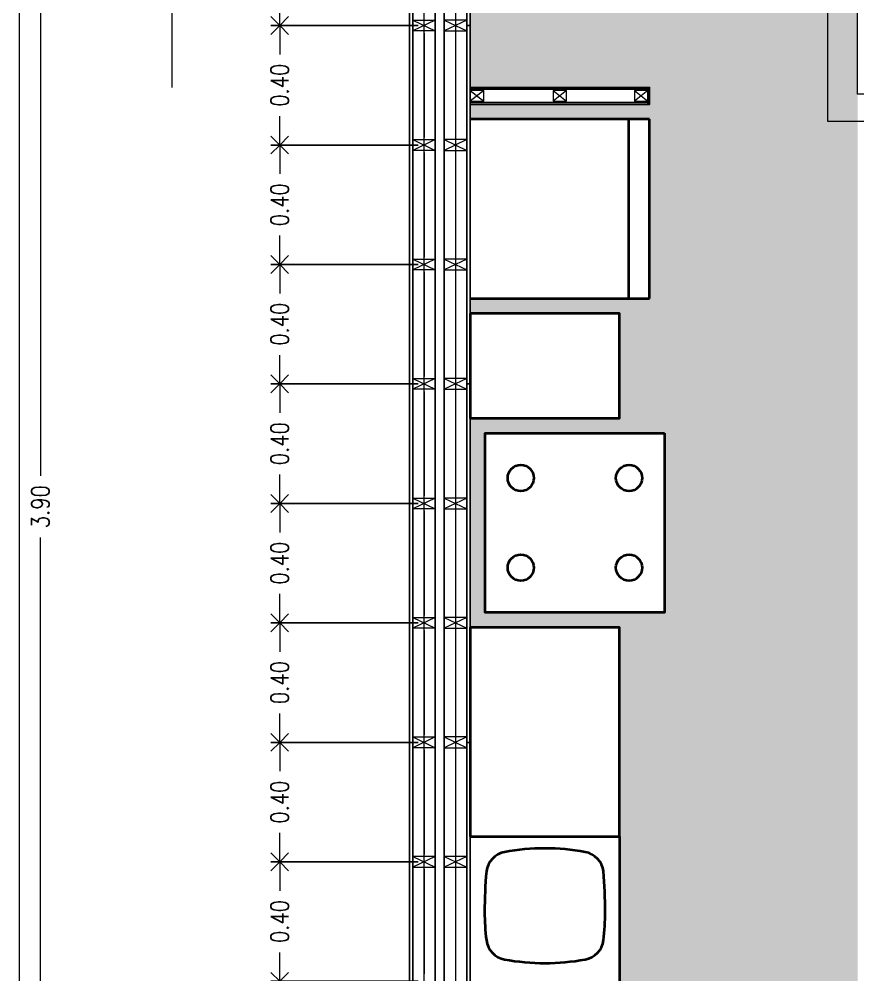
# Model space of a CAD drawing. Header units: metres. Extents: x -5.2 to 15.5, y -10.3 to 8.3.
# Drawn here: x -4.654 to -1.845, y -3.518 to -0.318 of the extents above; entities that cross this region are included whole.
import ezdxf
from ezdxf import colors
from ezdxf.entities.mleader import LeaderData, LeaderLine
from ezdxf.math import Vec2, Vec3

# ---------------------------------------------------------------- set-up
doc = ezdxf.new("R2010")
doc.units = ezdxf.units.M
doc.header["$LTSCALE"] = 5
doc.header["$MEASUREMENT"] = 0
doc.linetypes.add('HIDDEN', pattern=[0.375, 0.25, -0.125])
doc.layers.get('0').update_dxf_attribs({"color": 30})
doc.layers.get('DEFPOINTS').update_dxf_attribs({"color": 210})
for name, color, linetype, lineweight in [('A-ANNO-DIMS', 3, 'Continuous', 18), ('A-ANNO-SYMB', 3, 'Continuous', 18), ('A-DETL-MCUT', 4, 'Continuous', 25), ('A-ELEV-IDEN', 3, 'Continuous', 18), ('A-ELEV-MBE1', 7, 'Continuous', 35), ('A-ELEV-MBE2', 4, 'Continuous', 25), ('A-ELEV-OVHD', 3, 'HIDDEN', 18), ('A-FLOR-PATT', 8, 'Continuous', 18), ('A-FURN', 8, 'Continuous', 18), ('A-WALL-PATT', 8, 'Continuous', 18), ('A-WALL-STUD', 3, 'Continuous', 18)]:
    doc.layers.add(name, color=color, linetype=linetype, lineweight=lineweight)
doc.styles.add('E-ROMANS', font='romans.shx', dxfattribs={"width": 0.8})
doc.styles.get("Standard").update_dxf_attribs({"font": 'arial.ttf'})
doc.dimstyles.new('E-0050_ARW_12', dxfattribs={"dimscale": 0.001, "dimtxt": 60, "dimasz": 60, "dimexe": 30, "dimexo": 20, "dimgap": 30, "dimtad": 0, "dimzin": 0, "dimdsep": 46, "dimtxsty": 'E-ROMANS', "dimblk": 'OPEN90', "dimcen": 30, "dimclrd": 256, "dimclre": 256, "dimclrt": 256, "dimadec": 0, "dimazin": 0, "dimtfac": 1, "dimtmove": 1, "dimatfit": 3, "dimldrblk": 'OPEN90', "dimfxl": 1, "dimtfill": 1, "dimtolj": 1, "dimtzin": 0, "dimlwd": -1, "dimarcsym": 0})

# ---------------------------------------------------------------- blocks, each defined once
blk = doc.blocks.new('_Open90')
at = {"color": 0, "linetype": 'ByBlock', "lineweight": -2}
for p, q in [((-0.5, 0.5), (0, 0)), ((0, 0), (-1, 0)), ((0, 0), (-0.5, -0.5))]:
    blk.add_line(p, q, dxfattribs=at)
blk = doc.blocks.new('*D25')
at = {"layer": 'A-ANNO-DIMS', "lineweight": -2, "transparency": 16777216}
for p, q in [((-3.3173, -3.14), (-3.8111, -3.14)), ((-3.3173, -3.54), (-3.8111, -3.54))]:
    blk.add_line(p, q, dxfattribs=at)
at = {"layer": 'A-ANNO-DIMS', "transparency": 16777216}
for p, q in [((-3.7811, -3.2), (-3.7811, -3.2369)), ((-3.7811, -3.48), (-3.7811, -3.4431))]:
    blk.add_line(p, q, dxfattribs=at)
at = {"layer": 'DEFPOINTS', "color": 0, "transparency": 16777216}
for p in [(-3.7811, -3.14), (-3.2973, -3.14), (-3.2973, -3.54)]:
    blk.add_point(p, dxfattribs=at)
at = {"layer": 'A-ANNO-DIMS', "transparency": 16777216, "xscale": 0.06, "yscale": 0.06, "zscale": 0.06}
for p, rotation in [((-3.7811, -3.14), 90), ((-3.7811, -3.54), 270)]:
    blk.add_blockref('_Open90', p, dxfattribs=dict(at, rotation=rotation))
at = {"layer": 'A-ANNO-DIMS', "transparency": 16777216, "insert": (-3.7811, -3.34), "char_height": 0.06, "attachment_point": 5, "rotation": 90, "style": 'E-ROMANS', "bg_fill": 3, "box_fill_scale": 1.25, "bg_fill_color": 256, "bg_fill_true_color": 13158600, "bg_fill_transparency": 0}
blk.add_mtext('\\A1;0.40', dxfattribs=at)
blk = doc.blocks.new('*D26')
at = {"layer": 'A-ANNO-DIMS', "lineweight": -2, "transparency": 16777216}
for p, q in [((-3.3173, -2.74), (-3.8111, -2.74)), ((-3.3173, -3.14), (-3.8111, -3.14))]:
    blk.add_line(p, q, dxfattribs=at)
at = {"layer": 'A-ANNO-DIMS', "transparency": 16777216}
for p, q in [((-3.7811, -2.8), (-3.7811, -2.8369)), ((-3.7811, -3.08), (-3.7811, -3.0431))]:
    blk.add_line(p, q, dxfattribs=at)
at = {"layer": 'DEFPOINTS', "color": 0, "transparency": 16777216}
for p in [(-3.7811, -2.74), (-3.2973, -2.74), (-3.2973, -3.14)]:
    blk.add_point(p, dxfattribs=at)
at = {"layer": 'A-ANNO-DIMS', "transparency": 16777216, "xscale": 0.06, "yscale": 0.06, "zscale": 0.06}
for p, rotation in [((-3.7811, -2.74), 90), ((-3.7811, -3.14), 270)]:
    blk.add_blockref('_Open90', p, dxfattribs=dict(at, rotation=rotation))
at = {"layer": 'A-ANNO-DIMS', "transparency": 16777216, "insert": (-3.7811, -2.94), "char_height": 0.06, "attachment_point": 5, "rotation": 90, "style": 'E-ROMANS', "bg_fill": 3, "box_fill_scale": 1.25, "bg_fill_color": 256, "bg_fill_true_color": 13158600, "bg_fill_transparency": 0}
blk.add_mtext('\\A1;0.40', dxfattribs=at)
blk = doc.blocks.new('*D27')
at = {"layer": 'A-ANNO-DIMS', "lineweight": -2, "transparency": 16777216}
for p, q in [((-3.3173, -2.34), (-3.8111, -2.34)), ((-3.3173, -2.74), (-3.8111, -2.74))]:
    blk.add_line(p, q, dxfattribs=at)
at = {"layer": 'A-ANNO-DIMS', "transparency": 16777216}
for p, q in [((-3.7811, -2.4), (-3.7811, -2.4369)), ((-3.7811, -2.68), (-3.7811, -2.6431))]:
    blk.add_line(p, q, dxfattribs=at)
at = {"layer": 'DEFPOINTS', "color": 0, "transparency": 16777216}
for p in [(-3.7811, -2.34), (-3.2973, -2.34), (-3.2973, -2.74)]:
    blk.add_point(p, dxfattribs=at)
at = {"layer": 'A-ANNO-DIMS', "transparency": 16777216, "xscale": 0.06, "yscale": 0.06, "zscale": 0.06}
for p, rotation in [((-3.7811, -2.34), 90), ((-3.7811, -2.74), 270)]:
    blk.add_blockref('_Open90', p, dxfattribs=dict(at, rotation=rotation))
at = {"layer": 'A-ANNO-DIMS', "transparency": 16777216, "insert": (-3.7811, -2.54), "char_height": 0.06, "attachment_point": 5, "rotation": 90, "style": 'E-ROMANS', "bg_fill": 3, "box_fill_scale": 1.25, "bg_fill_color": 256, "bg_fill_true_color": 13158600, "bg_fill_transparency": 0}
blk.add_mtext('\\A1;0.40', dxfattribs=at)
blk = doc.blocks.new('*D28')
at = {"layer": 'A-ANNO-DIMS', "lineweight": -2, "transparency": 16777216}
for p, q in [((-3.3173, -1.94), (-3.8111, -1.94)), ((-3.3173, -2.34), (-3.8111, -2.34))]:
    blk.add_line(p, q, dxfattribs=at)
at = {"layer": 'A-ANNO-DIMS', "transparency": 16777216}
for p, q in [((-3.7811, -2), (-3.7811, -2.0369)), ((-3.7811, -2.28), (-3.7811, -2.2431))]:
    blk.add_line(p, q, dxfattribs=at)
at = {"layer": 'DEFPOINTS', "color": 0, "transparency": 16777216}
for p in [(-3.7811, -1.94), (-3.2973, -1.94), (-3.2973, -2.34)]:
    blk.add_point(p, dxfattribs=at)
at = {"layer": 'A-ANNO-DIMS', "transparency": 16777216, "xscale": 0.06, "yscale": 0.06, "zscale": 0.06}
for p, rotation in [((-3.7811, -1.94), 90), ((-3.7811, -2.34), 270)]:
    blk.add_blockref('_Open90', p, dxfattribs=dict(at, rotation=rotation))
at = {"layer": 'A-ANNO-DIMS', "transparency": 16777216, "insert": (-3.7811, -2.14), "char_height": 0.06, "attachment_point": 5, "rotation": 90, "style": 'E-ROMANS', "bg_fill": 3, "box_fill_scale": 1.25, "bg_fill_color": 256, "bg_fill_true_color": 13158600, "bg_fill_transparency": 0}
blk.add_mtext('\\A1;0.40', dxfattribs=at)
blk = doc.blocks.new('*D29')
at = {"layer": 'A-ANNO-DIMS', "lineweight": -2, "transparency": 16777216}
for p, q in [((-3.3173, -1.54), (-3.8111, -1.54)), ((-3.3173, -1.94), (-3.8111, -1.94))]:
    blk.add_line(p, q, dxfattribs=at)
at = {"layer": 'A-ANNO-DIMS', "transparency": 16777216}
for p, q in [((-3.7811, -1.6), (-3.7811, -1.6369)), ((-3.7811, -1.88), (-3.7811, -1.8431))]:
    blk.add_line(p, q, dxfattribs=at)
at = {"layer": 'DEFPOINTS', "color": 0, "transparency": 16777216}
for p in [(-3.7811, -1.54), (-3.2973, -1.54), (-3.2973, -1.94)]:
    blk.add_point(p, dxfattribs=at)
at = {"layer": 'A-ANNO-DIMS', "transparency": 16777216, "xscale": 0.06, "yscale": 0.06, "zscale": 0.06}
for p, rotation in [((-3.7811, -1.54), 90), ((-3.7811, -1.94), 270)]:
    blk.add_blockref('_Open90', p, dxfattribs=dict(at, rotation=rotation))
at = {"layer": 'A-ANNO-DIMS', "transparency": 16777216, "insert": (-3.7811, -1.74), "char_height": 0.06, "attachment_point": 5, "rotation": 90, "style": 'E-ROMANS', "bg_fill": 3, "box_fill_scale": 1.25, "bg_fill_color": 256, "bg_fill_true_color": 13158600, "bg_fill_transparency": 0}
blk.add_mtext('\\A1;0.40', dxfattribs=at)
blk = doc.blocks.new('*D30')
at = {"layer": 'A-ANNO-DIMS', "lineweight": -2, "transparency": 16777216}
for p, q in [((-3.3173, -1.14), (-3.8111, -1.14)), ((-3.3173, -1.54), (-3.8111, -1.54))]:
    blk.add_line(p, q, dxfattribs=at)
at = {"layer": 'A-ANNO-DIMS', "transparency": 16777216}
for p, q in [((-3.7811, -1.2), (-3.7811, -1.2369)), ((-3.7811, -1.48), (-3.7811, -1.4431))]:
    blk.add_line(p, q, dxfattribs=at)
at = {"layer": 'DEFPOINTS', "color": 0, "transparency": 16777216}
for p in [(-3.7811, -1.14), (-3.2973, -1.14), (-3.2973, -1.54)]:
    blk.add_point(p, dxfattribs=at)
at = {"layer": 'A-ANNO-DIMS', "transparency": 16777216, "xscale": 0.06, "yscale": 0.06, "zscale": 0.06}
for p, rotation in [((-3.7811, -1.14), 90), ((-3.7811, -1.54), 270)]:
    blk.add_blockref('_Open90', p, dxfattribs=dict(at, rotation=rotation))
at = {"layer": 'A-ANNO-DIMS', "transparency": 16777216, "insert": (-3.7811, -1.34), "char_height": 0.06, "attachment_point": 5, "rotation": 90, "style": 'E-ROMANS', "bg_fill": 3, "box_fill_scale": 1.25, "bg_fill_color": 256, "bg_fill_true_color": 13158600, "bg_fill_transparency": 0}
blk.add_mtext('\\A1;0.40', dxfattribs=at)
blk = doc.blocks.new('*D31')
at = {"layer": 'A-ANNO-DIMS', "lineweight": -2, "transparency": 16777216}
for p, q in [((-3.3173, -0.74), (-3.8111, -0.74)), ((-3.3173, -1.14), (-3.8111, -1.14))]:
    blk.add_line(p, q, dxfattribs=at)
at = {"layer": 'A-ANNO-DIMS', "transparency": 16777216}
for p, q in [((-3.7811, -0.8), (-3.7811, -0.8369)), ((-3.7811, -1.08), (-3.7811, -1.0431))]:
    blk.add_line(p, q, dxfattribs=at)
at = {"layer": 'DEFPOINTS', "color": 0, "transparency": 16777216}
for p in [(-3.7811, -0.74), (-3.2973, -0.74), (-3.2973, -1.14)]:
    blk.add_point(p, dxfattribs=at)
at = {"layer": 'A-ANNO-DIMS', "transparency": 16777216, "xscale": 0.06, "yscale": 0.06, "zscale": 0.06}
for p, rotation in [((-3.7811, -0.74), 90), ((-3.7811, -1.14), 270)]:
    blk.add_blockref('_Open90', p, dxfattribs=dict(at, rotation=rotation))
at = {"layer": 'A-ANNO-DIMS', "transparency": 16777216, "insert": (-3.7811, -0.94), "char_height": 0.06, "attachment_point": 5, "rotation": 90, "style": 'E-ROMANS', "bg_fill": 3, "box_fill_scale": 1.25, "bg_fill_color": 256, "bg_fill_true_color": 13158600, "bg_fill_transparency": 0}
blk.add_mtext('\\A1;0.40', dxfattribs=at)
blk = doc.blocks.new('*D32')
at = {"layer": 'A-ANNO-DIMS', "lineweight": -2, "transparency": 16777216}
for p, q in [((-3.3173, -0.34), (-3.8111, -0.34)), ((-3.3173, -0.74), (-3.8111, -0.74))]:
    blk.add_line(p, q, dxfattribs=at)
at = {"layer": 'A-ANNO-DIMS', "transparency": 16777216}
for p, q in [((-3.7811, -0.4), (-3.7811, -0.4369)), ((-3.7811, -0.68), (-3.7811, -0.6431))]:
    blk.add_line(p, q, dxfattribs=at)
at = {"layer": 'DEFPOINTS', "color": 0, "transparency": 16777216}
for p in [(-3.7811, -0.34), (-3.2973, -0.34), (-3.2973, -0.74)]:
    blk.add_point(p, dxfattribs=at)
at = {"layer": 'A-ANNO-DIMS', "transparency": 16777216, "xscale": 0.06, "yscale": 0.06, "zscale": 0.06}
for p, rotation in [((-3.7811, -0.34), 90), ((-3.7811, -0.74), 270)]:
    blk.add_blockref('_Open90', p, dxfattribs=dict(at, rotation=rotation))
at = {"layer": 'A-ANNO-DIMS', "transparency": 16777216, "insert": (-3.7811, -0.54), "char_height": 0.06, "attachment_point": 5, "rotation": 90, "style": 'E-ROMANS', "bg_fill": 3, "box_fill_scale": 1.25, "bg_fill_color": 256, "bg_fill_true_color": 13158600, "bg_fill_transparency": 0}
blk.add_mtext('\\A1;0.40', dxfattribs=at)
blk = doc.blocks.new('*D33')
at = {"layer": 'A-ANNO-DIMS', "lineweight": -2, "transparency": 16777216}
for p, q in [((-3.3173, 0.0599), (-3.8111, 0.0599)), ((-3.3173, -0.34), (-3.8111, -0.34))]:
    blk.add_line(p, q, dxfattribs=at)
at = {"layer": 'A-ANNO-DIMS', "transparency": 16777216}
for p, q in [((-3.7811, -0.0001), (-3.7811, -0.0369)), ((-3.7811, -0.28), (-3.7811, -0.2432))]:
    blk.add_line(p, q, dxfattribs=at)
at = {"layer": 'DEFPOINTS', "color": 0, "transparency": 16777216}
for p in [(-3.7811, 0.0599), (-3.2973, 0.0599), (-3.2973, -0.34)]:
    blk.add_point(p, dxfattribs=at)
at = {"layer": 'A-ANNO-DIMS', "transparency": 16777216, "xscale": 0.06, "yscale": 0.06, "zscale": 0.06}
for p, rotation in [((-3.7811, 0.0599), 90), ((-3.7811, -0.34), 270)]:
    blk.add_blockref('_Open90', p, dxfattribs=dict(at, rotation=rotation))
at = {"layer": 'A-ANNO-DIMS', "transparency": 16777216, "insert": (-3.7811, -0.1401), "char_height": 0.06, "attachment_point": 5, "rotation": 90, "style": 'E-ROMANS', "bg_fill": 3, "box_fill_scale": 1.25, "bg_fill_color": 256, "bg_fill_true_color": 13158600, "bg_fill_transparency": 0}
blk.add_mtext('\\A1;0.40', dxfattribs=at)
blk = doc.blocks.new('*D53')
at = {"layer": 'A-ANNO-DIMS', "lineweight": -2, "transparency": 16777216}
for p, q in [((-2.7016, 0.0005), (-4.6127, 0.0005)), ((-2.7126, -3.9025), (-4.6127, -3.9025))]:
    blk.add_line(p, q, dxfattribs=at)
at = {"layer": 'A-ANNO-DIMS', "transparency": 16777216}
for p, q in [((-4.5827, -0.0595), (-4.5827, -1.8479)), ((-4.5827, -3.8425), (-4.5827, -2.0541))]:
    blk.add_line(p, q, dxfattribs=at)
at = {"layer": 'DEFPOINTS', "color": 0, "transparency": 16777216}
for p in [(-4.5827, 0.0005), (-2.6816, 0.0005), (-2.6926, -3.9025)]:
    blk.add_point(p, dxfattribs=at)
at = {"layer": 'A-ANNO-DIMS', "transparency": 16777216, "xscale": 0.06, "yscale": 0.06, "zscale": 0.06}
for p, rotation in [((-4.5827, 0.0005), 90), ((-4.5827, -3.9025), 270)]:
    blk.add_blockref('_Open90', p, dxfattribs=dict(at, rotation=rotation))
at = {"layer": 'A-ANNO-DIMS', "transparency": 16777216, "insert": (-4.5827, -1.951), "char_height": 0.06, "attachment_point": 5, "rotation": 90, "style": 'E-ROMANS', "bg_fill": 3, "box_fill_scale": 1.25, "bg_fill_color": 256, "bg_fill_true_color": 13158600, "bg_fill_transparency": 0}
blk.add_mtext('\\A1;3.90', dxfattribs=at)

msp = doc.modelspace()

# ---------------------------------------------------------------- hatches: boundary and pattern name
at = {"layer": 'A-FLOR-PATT'}
h = msp.add_hatch(dxfattribs=at)
h.set_pattern_fill('DOTS', color=256, scale=0.02, style=0)
h.set_pattern_definition([(0, (-391.381464, -27.201537), (0.015875, 0.03175), [0, -0.03175])])
h.paths.add_polyline_path([(-1.94581, -0.047), (-3.14281, -0.047), (-3.14281, -0.34), (-3.14281, -0.547), (-2.54227, -0.547), (-2.54227, -0.604), (-2.54227, -0.60402), (-2.54827, -0.60402), (-3.14281, -0.604), (-3.14281, -0.65402), (-2.54281, -0.65402), (-2.54281, -1.25402), (-3.14281, -1.25402), (-3.14281, -1.30402), (-2.64336, -1.30402), (-2.64336, -1.65498), (-3.14281, -1.65498), (-3.14281, -2.35499), (-2.64282, -2.35499), (-2.64282, -3.05499), (-2.64281, -3.05499), (-2.64282, -3.85499), (-1.94281, -3.85499), (-1.91781, -3.85499), (-1.84581, -3.85499), (-1.84581, -0.66001), (-1.94581, -0.66001)])
h.paths.add_polyline_path([(-2.49281, -1.70499), (-2.49281, -2.30499), (-3.09281, -2.30499), (-3.09281, -1.70499)], flags=16)
h.paths.add_polyline_path([(-1.84581, -0.047), (-1.94581, -0.047), (-1.94581, -0.66001), (-1.84581, -0.66001)])

# ---------------------------------------------------------------- linework, layer by layer
at = {"layer": 'A-ANNO-SYMB'}
msp.add_line((-3.19231, 6.4174), (-3.19231, -5.60619), dxfattribs=at)
at = {"layer": 'A-DETL-MCUT'}
for points in [[(-3.15481, -0.34), (-3.15481, 0.86), (-3.14281, 0.86), (-3.14281, -0.34)], [(-3.15481, -1.54), (-3.15481, -0.34), (-3.14281, -0.34), (-3.14281, -1.54)], [(-2.54827, -0.60402), (-2.54827, -0.547), (-2.54227, -0.547), (-2.54227, -0.60402)], [(-3.15481, -2.74), (-3.15481, -1.54), (-3.14281, -1.54), (-3.14281, -2.74)], [(-3.15481, -3.94), (-3.15481, -2.74), (-3.14281, -2.74), (-3.1428, -3.94)]]:
    msp.add_lwpolyline(points, close=True, dxfattribs=at)
at = {"layer": 'A-ELEV-IDEN'}
msp.add_lwpolyline([(-4.65388, 6.82485), (-4.65388, -7.24406)], dxfattribs=at)
at = {"layer": 'A-ELEV-MBE1'}
for p, q in [((-2.61223, -1.25402), (-2.61223, -0.65402)), ((-2.54281, -1.25402), (-2.54281, -0.65402))]:
    msp.add_line(p, q, dxfattribs=at)
at = {"layer": 'A-ELEV-MBE1', "ltscale": 5}
msp.add_line((-2.64281, -3.05499), (-2.64282, -3.85499), dxfattribs=at)
at = {"layer": 'A-ELEV-MBE1'}
for centre in [(-2.61103, -1.85499), (-2.61103, -2.15499)]:
    msp.add_circle(centre, 0.04376, dxfattribs=at)
at = {"layer": 'A-ELEV-MBE2'}
for p, q in [((-3.25985, -4.17799), (-3.25985, 3.19802)), ((-3.22981, -4.17799), (-3.22981, 3.19802)), ((-3.22981, -4.178), (-3.22981, 3.19801))]:
    msp.add_line(p, q, dxfattribs=at)
at = {"layer": 'A-ELEV-OVHD'}
msp.add_lwpolyline([(-1.94581, -0.04702), (-1.94581, -0.66001), (-1.79581, -0.66001), (-1.79581, -0.57001), (-1.84581, -0.57001), (-1.84581, -0.047)], dxfattribs=at)
at = {"layer": 'A-FURN'}
for p, q in [((-2.54827, -0.5575), (-2.59327, -0.5935)), ((-2.59327, -0.5575), (-2.54827, -0.5935))]:
    msp.add_line(p, q, dxfattribs=at)
msp.add_lwpolyline([(-2.54827, -0.5575), (-2.59327, -0.5575), (-2.59327, -0.5935), (-2.54827, -0.5935)], close=True, dxfattribs=at)

# ---------------------------------------------------------------- dimensions: what is measured, and where the dimension line sits
at = {"layer": 'A-ANNO-DIMS'}
dim = msp.add_linear_dim(base=(-3.78113, -3.14), p1=(-3.29735, -3.54), p2=(-3.29735, -3.14), angle=90, dimstyle='E-0050_ARW_12', dxfattribs=at)
dim.commit()
dim.dimension.update_dxf_attribs({"geometry": '*D25', "text_midpoint": (-3.78113, -3.34)})

# ---------------------------------------------------------------- next in the draw order: dimensions: what is measured, and where the dimension line sits
dim = msp.add_linear_dim(base=(-3.78113, -2.74), p1=(-3.29735, -3.14), p2=(-3.29735, -2.74), angle=90, dimstyle='E-0050_ARW_12', dxfattribs=at)
dim.commit()
dim.dimension.update_dxf_attribs({"geometry": '*D26', "text_midpoint": (-3.78113, -2.94)})

# ---------------------------------------------------------------- next in the draw order: dimensions: what is measured, and where the dimension line sits
dim = msp.add_linear_dim(base=(-3.78113, -2.34), p1=(-3.29735, -2.74), p2=(-3.29735, -2.34), angle=90, dimstyle='E-0050_ARW_12', dxfattribs=at)
dim.commit()
dim.dimension.update_dxf_attribs({"geometry": '*D27', "text_midpoint": (-3.78113, -2.54)})

# ---------------------------------------------------------------- next in the draw order: linework, layer by layer
at = {"layer": 'A-DETL-MCUT'}
msp.add_lwpolyline([(-3.34685, -3.94), (-3.34685, -2.74), (-3.33485, -2.74), (-3.33485, -3.94)], close=True, dxfattribs=at)

# ---------------------------------------------------------------- next in the draw order: dimensions: what is measured, and where the dimension line sits
at = {"layer": 'A-ANNO-DIMS'}
dim = msp.add_linear_dim(base=(-3.78113, -1.94), p1=(-3.29735, -2.34), p2=(-3.29735, -1.94), angle=90, dimstyle='E-0050_ARW_12', dxfattribs=at)
dim.commit()
dim.dimension.update_dxf_attribs({"geometry": '*D28', "text_midpoint": (-3.78113, -2.14)})

# ---------------------------------------------------------------- next in the draw order: dimensions: what is measured, and where the dimension line sits
dim = msp.add_linear_dim(base=(-3.78113, -1.54), p1=(-3.29735, -1.94), p2=(-3.29735, -1.54), angle=90, dimstyle='E-0050_ARW_12', dxfattribs=at)
dim.commit()
dim.dimension.update_dxf_attribs({"geometry": '*D29', "text_midpoint": (-3.78113, -1.74)})

# ---------------------------------------------------------------- next in the draw order: dimensions: what is measured, and where the dimension line sits
dim = msp.add_linear_dim(base=(-3.78113, -1.14), p1=(-3.29735, -1.54), p2=(-3.29735, -1.14), angle=90, dimstyle='E-0050_ARW_12', dxfattribs=at)
dim.commit()
dim.dimension.update_dxf_attribs({"geometry": '*D30', "text_midpoint": (-3.78113, -1.34)})

# ---------------------------------------------------------------- next in the draw order: linework, layer by layer
at = {"layer": 'A-DETL-MCUT'}
msp.add_lwpolyline([(-3.33485, -2.74), (-3.33485, -1.54), (-3.34685, -1.54), (-3.34685, -2.74)], close=True, dxfattribs=at)

# ---------------------------------------------------------------- next in the draw order: dimensions: what is measured, and where the dimension line sits
at = {"layer": 'A-ANNO-DIMS'}
dim = msp.add_linear_dim(base=(-3.78113, -0.74), p1=(-3.29735, -1.14), p2=(-3.29735, -0.74), angle=90, dimstyle='E-0050_ARW_12', dxfattribs=at)
dim.commit()
dim.dimension.update_dxf_attribs({"geometry": '*D31', "text_midpoint": (-3.78113, -0.94)})

# ---------------------------------------------------------------- next in the draw order: dimensions: what is measured, and where the dimension line sits
dim = msp.add_linear_dim(base=(-3.78113, -0.34), p1=(-3.29735, -0.74), p2=(-3.29735, -0.34), angle=90, dimstyle='E-0050_ARW_12', dxfattribs=at)
dim.commit()
dim.dimension.update_dxf_attribs({"geometry": '*D32', "text_midpoint": (-3.78113, -0.54)})

# ---------------------------------------------------------------- next in the draw order: dimensions: what is measured, and where the dimension line sits
dim = msp.add_linear_dim(base=(-3.78113, 0.05988), p1=(-3.29735, -0.34), p2=(-3.29735, 0.05988), angle=90, dimstyle='E-0050_ARW_12', dxfattribs=at)
dim.commit()
dim.dimension.update_dxf_attribs({"geometry": '*D33', "text_midpoint": (-3.78113, -0.14006)})

# ---------------------------------------------------------------- next in the draw order: linework, layer by layer
at = {"layer": 'A-ANNO-SYMB'}
msp.add_line((-3.29735, -5.2546), (-3.29735, 6.0188), dxfattribs=at)
at = {"layer": 'A-DETL-MCUT'}
for points in [[(-3.33485, -0.34), (-3.33485, 0.86), (-3.34685, 0.86), (-3.34685, -0.34)], [(-3.33485, -1.54), (-3.33485, -0.34), (-3.34685, -0.34), (-3.34685, -1.54)]]:
    msp.add_lwpolyline(points, close=True, dxfattribs=at)

# ---------------------------------------------------------------- next in the draw order: dimensions: what is measured, and where the dimension line sits
at = {"layer": 'A-ANNO-DIMS'}
dim = msp.add_linear_dim(base=(-4.58268, 0.0005), p1=(-2.69258, -3.9025), p2=(-2.68158, 0.0005), angle=90, dimstyle='E-0050_ARW_12', override={"dimfxl": 0.3}, dxfattribs=at)
dim.commit()
dim.dimension.update_dxf_attribs({"geometry": '*D53', "text_midpoint": (-4.58268, -1.951)})

# ---------------------------------------------------------------- next in the draw order: linework, layer by layer
at = {"ltscale": 5}
msp.add_line((-3.14282, -3.85499), (-3.14281, -3.05499), dxfattribs=at)
at = {"layer": 'A-DETL-MCUT'}
for points in [[(-3.14281, -0.553), (-2.54827, -0.553), (-2.54827, -0.547), (-3.14281, -0.547)], [(-3.14281, -0.604), (-2.54827, -0.604), (-2.54827, -0.598), (-3.14281, -0.598)]]:
    msp.add_lwpolyline(points, dxfattribs=at)
at = {"layer": 'A-ELEV-MBE1'}
for p, q in [((-2.54281, -0.65402), (-3.14281, -0.65402)), ((-3.14281, -1.25402), (-2.54281, -1.25402))]:
    msp.add_line(p, q, dxfattribs=at)
at = {"layer": 'A-ELEV-MBE1', "ltscale": 5}
msp.add_line((-3.14281, -3.05499), (-2.64281, -3.05499), dxfattribs=at)
at = {"layer": 'A-ELEV-MBE1'}
for points in [[(-3.14281, -1.30402), (-3.14281, -1.65498), (-2.64336, -1.65498), (-2.64336, -1.30402)], [(-2.49281, -1.70499), (-2.49281, -2.30499), (-3.09281, -2.30499), (-3.09281, -1.70499)], [(-3.14281, -3.05499), (-2.64282, -3.05499), (-2.64282, -2.35499), (-3.14281, -2.35499)]]:
    msp.add_lwpolyline(points, close=True, dxfattribs=at)
for centre in [(-2.97369, -1.85499), (-2.97369, -2.15499)]:
    msp.add_circle(centre, 0.04376, dxfattribs=at)
at = {"layer": 'A-ELEV-MBE1', "ltscale": 5}
for centre, radius, start, end in [((-2.89281, -3.84499), 0.75, 90, 100.38124), ((-2.89281, -3.84499), 0.75, 90, 100.38124), ((-2.89281, -3.84499), 0.75, 79.61876, 90), ((-2.89281, -3.84499), 0.75, 79.61876, 90), ((-3.01444, -3.18104), 0.075, 100.38124, 172.77), ((-3.01444, -3.18104), 0.075, 100.38124, 172.77), ((-2.77117, -3.18104), 0.075, 7.23, 79.61876), ((-2.77117, -3.18104), 0.075, 7.23, 79.61876), ((-1.53292, -3.30796), 1.56189, 174.99166, 180.0013), ((-1.53292, -3.30796), 1.56189, 174.99166, 180.0013), ((-4.2527, -3.30796), 1.56189, 359.9987, 5.00834), ((-4.2527, -3.30796), 1.56189, 359.9987, 5.00834), ((-2.34481, -3.30799), 0.75, 180, 187.23), ((-2.34481, -3.30799), 0.75, 180, 187.23), ((-3.44081, -3.30799), 0.75, 352.77, 0), ((-3.44081, -3.30799), 0.75, 352.77, 0), ((-3.01444, -3.39294), 0.075, 187.23, 259.61876), ((-3.01444, -3.39294), 0.075, 187.23, 259.61876), ((-2.77117, -3.39294), 0.075, 280.38124, 352.77), ((-2.77117, -3.39294), 0.075, 280.38124, 352.77), ((-2.89281, -2.72899), 0.75, 259.61876, 270), ((-2.89281, -2.72899), 0.75, 259.61876, 270), ((-2.89281, -2.72899), 0.75, 270, 280.38124), ((-2.89281, -2.72899), 0.75, 270, 280.38124)]:
    msp.add_arc(centre, radius, start, end, dxfattribs=at)
at = {"layer": 'A-ELEV-OVHD'}
msp.add_line((-4.14177, -0.547), (-4.14177, -0.047), dxfattribs=at)
at = {"layer": 'A-FURN'}
for p, q in [((-3.09781, -0.5575), (-3.14281, -0.5935)), ((-3.14281, -0.5575), (-3.09781, -0.5935)), ((-2.82004, -0.5575), (-2.86504, -0.5935)), ((-2.86504, -0.5575), (-2.82004, -0.5935)), ((-3.14281, -0.65402), (-3.14281, -1.25402))]:
    msp.add_line(p, q, dxfattribs=at)
for points in [[(-3.09781, -0.5575), (-3.14281, -0.5575), (-3.14281, -0.5935), (-3.09781, -0.5935)], [(-2.82004, -0.5575), (-2.86504, -0.5575), (-2.86504, -0.5935), (-2.82004, -0.5935)]]:
    msp.add_lwpolyline(points, close=True, dxfattribs=at)
at = {"layer": 'A-WALL-PATT', "ltscale": 0.1}
for p, q in [((-3.29735, -0.365), (-3.29735, -0.715)), ((-3.19231, -0.365), (-3.19231, -0.715)), ((-3.29735, -0.765), (-3.29735, -1.115)), ((-3.19231, -0.765), (-3.19231, -1.115)), ((-3.29735, -1.165), (-3.29735, -1.515)), ((-3.19231, -1.165), (-3.19231, -1.515)), ((-3.29735, -1.565), (-3.29735, -1.915)), ((-3.19231, -1.565), (-3.19231, -1.915)), ((-3.29735, -1.965), (-3.29735, -2.315)), ((-3.19231, -1.965), (-3.19231, -2.315)), ((-3.29735, -2.365), (-3.29735, -2.715)), ((-3.19231, -2.365), (-3.19231, -2.715)), ((-3.29735, -2.765), (-3.29735, -3.11499)), ((-3.19231, -2.765), (-3.19231, -3.115)), ((-3.29735, -3.16499), (-3.29735, -3.51499)), ((-3.19231, -3.165), (-3.19231, -3.515))]:
    msp.add_line(p, q, dxfattribs=at)
at = {"layer": 'A-WALL-STUD'}
for p, q in [((-3.33485, -0.322), (-3.25985, -0.358)), ((-3.25985, -0.322), (-3.33485, -0.358)), ((-3.15481, -0.322), (-3.22981, -0.358)), ((-3.22981, -0.322), (-3.15481, -0.358)), ((-3.33485, -0.722), (-3.25985, -0.758)), ((-3.25985, -0.722), (-3.33485, -0.758)), ((-3.15481, -0.722), (-3.22981, -0.758)), ((-3.22981, -0.722), (-3.15481, -0.758)), ((-3.33485, -1.122), (-3.25985, -1.158)), ((-3.25985, -1.122), (-3.33485, -1.158)), ((-3.15481, -1.122), (-3.22981, -1.158)), ((-3.22981, -1.122), (-3.15481, -1.158)), ((-3.33485, -1.522), (-3.25985, -1.558)), ((-3.25985, -1.522), (-3.33485, -1.558)), ((-3.15481, -1.522), (-3.22981, -1.558)), ((-3.22981, -1.522), (-3.15481, -1.558)), ((-3.33485, -1.922), (-3.25985, -1.958)), ((-3.25985, -1.922), (-3.33485, -1.958)), ((-3.15481, -1.922), (-3.22981, -1.958)), ((-3.22981, -1.922), (-3.15481, -1.958)), ((-3.33485, -2.322), (-3.25985, -2.358)), ((-3.25985, -2.322), (-3.33485, -2.358)), ((-3.15481, -2.322), (-3.22981, -2.358)), ((-3.22981, -2.322), (-3.15481, -2.358)), ((-3.33485, -2.722), (-3.25985, -2.758)), ((-3.25985, -2.722), (-3.33485, -2.758)), ((-3.15481, -2.722), (-3.22981, -2.758)), ((-3.22981, -2.722), (-3.15481, -2.758)), ((-3.25985, -3.12199), (-3.33485, -3.15799)), ((-3.33485, -3.12199), (-3.25985, -3.15799)), ((-3.15481, -3.122), (-3.22981, -3.158)), ((-3.22981, -3.122), (-3.15481, -3.158))]:
    msp.add_line(p, q, dxfattribs=at)
for points in [[(-3.33485, -0.322), (-3.25985, -0.322), (-3.25985, -0.358), (-3.33485, -0.358)], [(-3.15481, -0.322), (-3.22981, -0.322), (-3.22981, -0.358), (-3.15481, -0.358)], [(-3.33485, -0.722), (-3.25985, -0.722), (-3.25985, -0.758), (-3.33485, -0.758)], [(-3.15481, -0.722), (-3.22981, -0.722), (-3.22981, -0.758), (-3.15481, -0.758)], [(-3.33485, -1.122), (-3.25985, -1.122), (-3.25985, -1.158), (-3.33485, -1.158)], [(-3.15481, -1.122), (-3.22981, -1.122), (-3.22981, -1.158), (-3.15481, -1.158)], [(-3.33485, -1.522), (-3.25985, -1.522), (-3.25985, -1.558), (-3.33485, -1.558)], [(-3.15481, -1.522), (-3.22981, -1.522), (-3.22981, -1.558), (-3.15481, -1.558)], [(-3.33485, -1.922), (-3.25985, -1.922), (-3.25985, -1.958), (-3.33485, -1.958)], [(-3.15481, -1.922), (-3.22981, -1.922), (-3.22981, -1.958), (-3.15481, -1.958)], [(-3.33485, -2.322), (-3.25985, -2.322), (-3.25985, -2.358), (-3.33485, -2.358)], [(-3.15481, -2.322), (-3.22981, -2.322), (-3.22981, -2.358), (-3.15481, -2.358)], [(-3.33485, -2.722), (-3.25985, -2.722), (-3.25985, -2.758), (-3.33485, -2.758)], [(-3.15481, -2.722), (-3.22981, -2.722), (-3.22981, -2.758), (-3.15481, -2.758)], [(-3.25985, -3.12199), (-3.33485, -3.12199), (-3.33485, -3.15799), (-3.25985, -3.15799)], [(-3.15481, -3.122), (-3.22981, -3.122), (-3.22981, -3.158), (-3.15481, -3.158)]]:
    msp.add_lwpolyline(points, close=True, dxfattribs=at)

# ---------------------------------------------------------------- next in the draw order: leaders
at = {"layer": 'A-ANNO-SYMB'}
ml = msp.add_multileader_mtext('Standard', dxfattribs=at)
ml.set_content('', color=256)
ml.set_leader_properties()
ml.set_arrow_properties(name='OPEN90')
ml.build(insert=Vec2(0, 0))
ml.multileader.update_dxf_attribs({"text_right_attachment_type": 6, "dogleg_length": 0.36, "arrow_head_size": 20})
ctx = ml.context
ctx.base_point, ctx.arrow_head_size, ctx.plane_origin = Vec3(-2.26898, 2.57196), 20, Vec3(-3.05581, 2.74308)
ctx.right_attachment = 6
notes = []
notes.append((ctx, [(0, (1, 1, 0), (-2.62898, 2.57196), (1, 0), 0.36, [(0, [(-3.05581, 2.74308)], 0, [])])]))
ctx.mtext.insert, ctx.mtext.flow_direction = Vec3(-0.26898, 4.57196), 5
for ctx, leaders in notes:
    for number, flags, end, landing, length, lines in leaders:
        leader = LeaderData()
        leader.index, (leader.has_last_leader_line, leader.has_dogleg_vector, leader.attachment_direction) = number, flags
        leader.last_leader_point, leader.dogleg_vector, leader.dogleg_length = Vec3(end), Vec3(landing), length
        for number, points, colour, breaks in lines:
            line = LeaderLine()
            line.index, line.vertices, line.color, line.breaks = number, Vec3.list(points), colors.encode_raw_color(colour), breaks
            leader.lines.append(line)
        ctx.leaders.append(leader)

doc.saveas('drawing.dxf')
